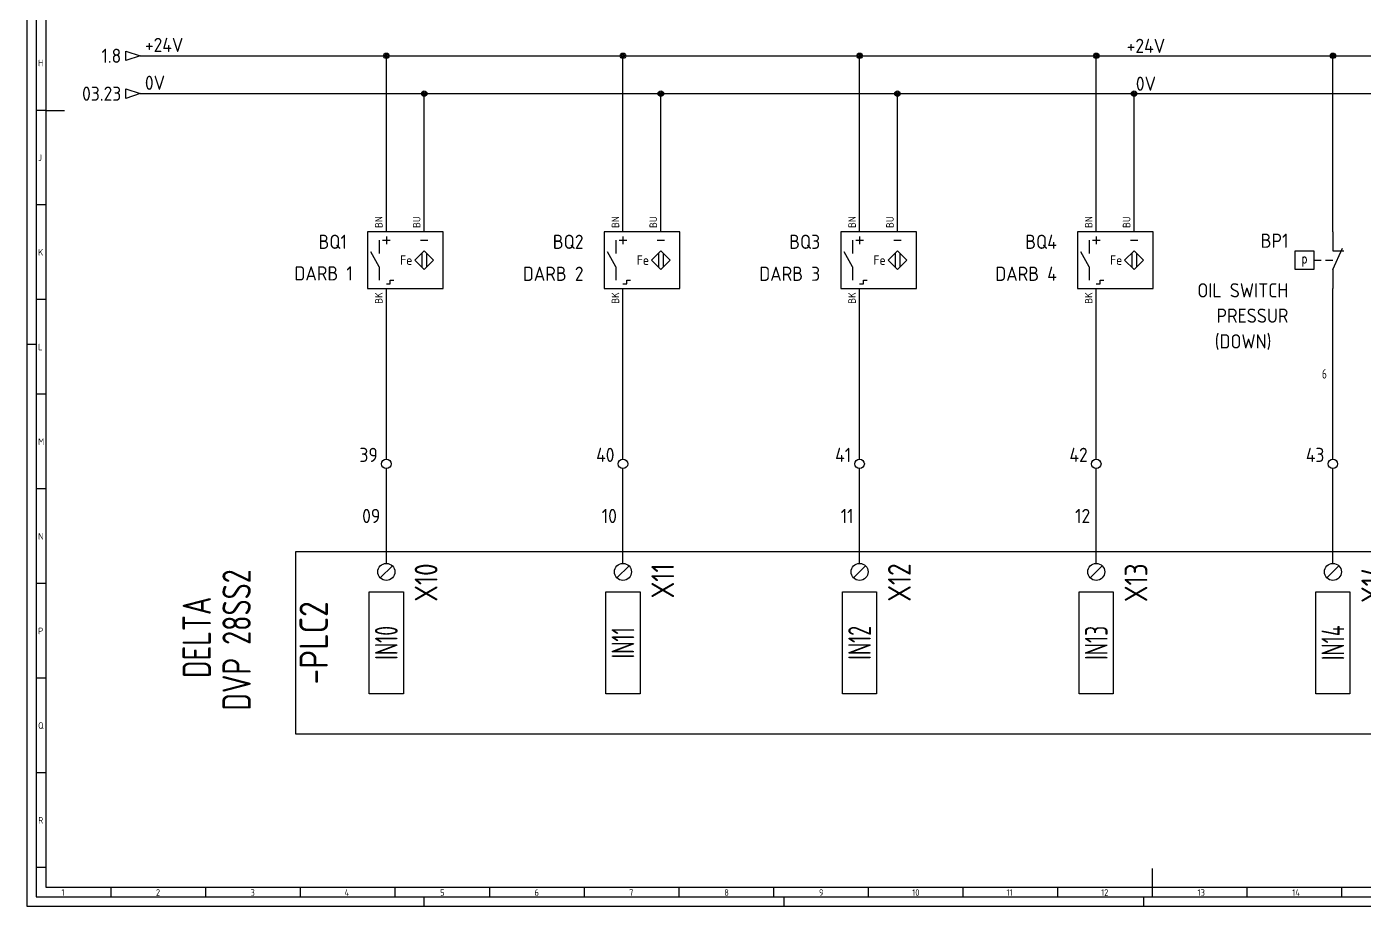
# Model space of a CAD drawing. Header units: millimetres. Extents: x 0 to 1401, y 5 to 846.
# Drawn here: x 0 to 706, y 5 to 470 of the extents above; entities that cross this region are included whole.
import ezdxf
from ezdxf.enums import TextEntityAlignment as Align

# ---------------------------------------------------------------- set-up
doc = ezdxf.new("R2010")
doc.units = ezdxf.units.MM
doc.header["$LTSCALE"] = 12
for name, color, linetype in [('035', 5, 'Continuous'), ('07', 7, 'Continuous'), ('DESC', 1, 'Continuous'), ('MISC', 2, 'Continuous'), ('RED_2.5mm^2', 1, 'Continuous'), ('SYMS', 7, 'Continuous'), ('TAGS', 51, 'Continuous'), ('TERMS', 4, 'Continuous'), ('WIRENO', 70, 'Continuous'), ('WIREREF_DEST', 61, 'Continuous'), ('XREF', 7, 'Continuous')]:
    doc.layers.add(name, color=color, linetype=linetype)
doc.styles.add('ISO Proportional', font='isocp.shx')
doc.styles.add('PIN', font='simplex', dxfattribs={"width": 0.75})
doc.styles.add('WD_IEC', font='ISOCP2.shx', dxfattribs={"width": 0.9, "height": 4})

# ---------------------------------------------------------------- blocks, each defined once
blk = doc.blocks.new('IEC_border_a0')
at = {"layer": '035', "color": 0}
for p, q in [((0, 841), (0, 0)), ((10, 420.5), (5.02, 420.5)), ((10, 370.5), (5.02, 370.5)), ((10, 320.5), (5.02, 320.5)), ((0, 297), (5, 297)), ((10.02, 270.46), (5.03, 270.46)), ((10.02, 220.46), (5.03, 220.46)), ((10.02, 170.46), (5.03, 170.46)), ((10.02, 120.46), (5.03, 120.46)), ((10.02, 70.46), (5.03, 70.46)), ((10.03, 20.42), (5.05, 20.42)), ((44.5, 10), (44.5, 5)), ((94.5, 10), (94.5, 5)), ((144.5, 10), (144.5, 5)), ((194.5, 10), (194.5, 5)), ((244.5, 10), (244.5, 5)), ((294.5, 10), (294.5, 5)), ((344.5, 10), (344.5, 5)), ((394.5, 10), (394.5, 5)), ((444.5, 10), (444.5, 5)), ((494.5, 10), (494.5, 5)), ((544.5, 10), (544.5, 5)), ((594.5, 10), (594.5, 5)), ((644.5, 10), (644.5, 5)), ((694.5, 10), (694.5, 5)), ((0, 0), (1189, 0)), ((210, 0), (210, 5)), ((400, 0), (400, 5)), ((590, 0), (590, 5))]:
    blk.add_line(p, q, dxfattribs=at)
blk.add_lwpolyline([(10, 10), (1179, 10), (1179, 831), (10, 831)], close=True, dxfattribs=at)
at = {"layer": '07', "color": 0}
for p, q in [((10, 420.5), (20, 420.5)), ((594.5, 20), (594.5, 10))]:
    blk.add_line(p, q, dxfattribs=at)
blk.add_lwpolyline([(5, 5), (1184, 5), (1184, 836), (5, 836)], close=True, dxfattribs=at)
at = {"layer": '035', "color": 0, "style": 'ISO Proportional'}
for s, p in [('H', (6.02, 443.75)), ('J', (6.02, 393.75)), ('K', (6.02, 343.75)), ('L', (6.03, 293.72)), ('M', (6.03, 243.72)), ('N', (6.03, 193.72)), ('P', (6.03, 143.72)), ('Q', (6.03, 93.72)), ('R', (6.05, 43.68)), ('1', (18.31, 5.5)), ('2', (68.23, 5.5)), ('3', (118.18, 5.5)), ('4', (167.88, 5.5)), ('5', (218.34, 5.5)), ('6', (268.19, 5.5)), ('7', (318.17, 5.5)), ('8', (368.42, 5.5)), ('9', (418.46, 5.5)), ('10', (467.72, 5.5)), ('11', (517.49, 5.5)), ('12', (567.49, 5.5)), ('13', (618.42, 5.5)), ('14', (668.46, 5.5))]:
    blk.add_text(s, height=3.5, dxfattribs=at).set_placement(p)
blk = doc.blocks.new('PLCIO_1346')
at = {"layer": 'SYMS'}
for p, q in [((-48, 48), (-48, -48)), ((911, 48), (-48, 48)), ((-3.18, 34.32), (3.18, 40.68)), ((121.82, 34.32), (128.18, 40.68)), ((246.82, 34.32), (253.18, 40.68)), ((371.82, 34.32), (378.18, 40.68)), ((496.82, 34.32), (503.18, 40.68)), ((-9, -27), (-9, 27)), ((-9, 27), (9, 27)), ((9, 27), (9, -27)), ((116, -27), (116, 27)), ((116, 27), (134, 27)), ((134, 27), (134, -27)), ((241, -27), (241, 27)), ((241, 27), (259, 27)), ((259, 27), (259, -27)), ((366, -27), (366, 27)), ((366, 27), (384, 27)), ((384, 27), (384, -27)), ((491, -27), (491, 27)), ((491, 27), (509, 27)), ((509, 27), (509, -27)), ((9, -27), (-9, -27)), ((134, -27), (116, -27)), ((259, -27), (241, -27)), ((384, -27), (366, -27)), ((509, -27), (491, -27)), ((-48, -48), (911, -48))]:
    blk.add_line(p, q, dxfattribs=at)
for centre in [(0, 37.5), (125, 37.5), (250, 37.5), (375, 37.5), (500, 37.5)]:
    blk.add_circle(centre, 4.5, dxfattribs=at)
at = {"layer": 'SYMS', "style": 'WD_IEC', "width": 0.9}
for tag, p in [('TERMDESC02', (131.25, 60)), ('TERMDESC03', (256.25, 60)), ('TERMDESC04', (381.25, 60)), ('TERMDESC05', (506.25, 60)), ('TERMDESC06', (631.25, 60)), ('TERMDESC07', (756.25, 60)), ('TERMDESC08', (881.25, 60)), ('TERMDESC01', (6.25, 60))]:
    blk.add_attdef(tag, text='', height=12, rotation=90, dxfattribs=at).set_placement(p, align=Align.TOP_LEFT)
at = {"layer": 'SYMS', "style": 'WD_IEC', "width": 0.9, "flags": 1}
for tag, p in [('X2TERM01', (0, 42)), ('X2TERM02', (125, 42)), ('X2TERM03', (250, 42)), ('X2TERM04', (375, 42)), ('X2TERM05', (500, 42)), ('X2TERM06', (625, 42)), ('X2TERM07', (750, 42)), ('X2TERM08', (875, 42))]:
    blk.add_attdef(tag, text='', height=1.92, rotation=90, dxfattribs=at).set_placement(p, align=Align.RIGHT)
at = {"layer": 'SYMS', "style": 'WD_IEC', "width": 0.9}
for tag, p in [('TERM01', (15, 42)), ('TERM02', (140, 42)), ('TERM03', (265, 42)), ('TERM04', (390, 42)), ('TERM05', (515, 42)), ('TERM06', (640, 42)), ('TERM07', (765, 42)), ('TERM08', (890, 42))]:
    blk.add_attdef(tag, text='', height=12, rotation=90, dxfattribs=at).set_placement(p, align=Align.TOP_RIGHT)
at = {"layer": 'SYMS', "style": 'WD_IEC'}
for tag, width, p in [('LINE1', 0.9, (-87, 0)), ('LINE2', 0.9, (-69, 0)), ('DESC', 0.9, (-50.84, 0)), ('TAG', 0.9, (-30.87, 0)), ('INST', 0.8, (-159, 0)), ('LOC', 0.8, (-141, 0)), ('MFG', 0.8, (-123, 0)), ('CAT', 0.8, (-105, 0))]:
    blk.add_attdef(tag, text='', height=15, rotation=90, dxfattribs=dict(at, width=width)).set_placement(p, align=Align.CENTER)
at = {"layer": 'SYMS', "style": 'WD_IEC', "width": 0.7}
for tag, p in [('TAGA01', (0, 0)), ('TAGA02', (125, 0)), ('TAGA03', (250, 0)), ('TAGA04', (375, 0)), ('TAGA05', (500, 0)), ('TAGA06', (625, 0)), ('TAGA07', (750, 0)), ('TAGA08', (875, 0))]:
    blk.add_attdef(tag, text='', height=12, rotation=90, dxfattribs=at).set_placement(p, align=Align.MIDDLE_CENTER)
at = {"layer": 'SYMS', "linetype": 'Continuous', "style": 'WD_IEC', "width": 0.9, "flags": 9}
blk.add_attdef('ASSYCODE', text='', height=1.92, rotation=90, dxfattribs=at).set_placement((-102.85, -22.08), align=Align.CENTER)
at = {"layer": 'SYMS', "style": 'WD_IEC', "width": 0.9}
for tag, p in [('DESCA01', (-9, -111)), ('DESCB01', (9, -111)), ('DESCC01', (27, -111)), ('DESCD01', (45, -111)), ('DESCE01', (63, -111)), ('DESCA02', (116, -111)), ('DESCB02', (134, -111)), ('DESCC02', (152, -111)), ('DESCD02', (170, -111)), ('DESCE02', (188, -111)), ('DESCA03', (241, -111)), ('DESCB03', (259, -111)), ('DESCC03', (277, -111)), ('DESCD03', (295, -111)), ('DESCE03', (313, -111)), ('DESCA04', (366, -111)), ('DESCB04', (384, -111)), ('DESCC04', (402, -111)), ('DESCD04', (420, -111)), ('DESCE04', (438, -111)), ('DESCA05', (491, -111)), ('DESCB05', (509, -111)), ('DESCC05', (527, -111)), ('DESCD05', (545, -111)), ('DESCE05', (563, -111)), ('DESCA06', (616, -111)), ('DESCB06', (634, -111)), ('DESCC06', (652, -111)), ('DESCD06', (670, -111)), ('DESCE06', (688, -111)), ('DESCA07', (741, -111)), ('DESCB07', (759, -111)), ('DESCC07', (777, -111)), ('DESCD07', (795, -111)), ('DESCE07', (813, -111)), ('DESCA08', (866, -111)), ('DESCB08', (884, -111)), ('DESCC08', (902, -111)), ('DESCD08', (920, -111)), ('DESCE08', (938, -111))]:
    blk.add_attdef(tag, text='', height=15, rotation=90, dxfattribs=at).set_placement(p, align=Align.RIGHT)
blk = doc.blocks.new('WDDOT')
for radius in [0.72, 0.449, 0.223]:
    blk.add_circle((0, 0), radius)
blk = doc.blocks.new('HA1D3')
blk.add_lwpolyline([(0, 0), (-3.75, -1.25), (-3.75, 1.25)], close=True)
at = {"style": 'WD_IEC'}
blk.add_attdef('XREF', text='', height=2.5, dxfattribs=at).set_placement((-5, 0), align=Align.MIDDLE_RIGHT)
at = {"style": 'WD_IEC', "flags": 1}
blk.add_attdef('SIGCODE', text='', height=1, dxfattribs=at).set_placement((-2.5, 1.8), align=Align.RIGHT)
at = {"style": 'WD_IEC'}
for tag, p, height, flags in [('X1TERM01', (0, 0), 0.32, 1), ('WIRENO', (1.25, 1), 2.5, 8)]:
    blk.add_attdef(tag, p, '', height=height, dxfattribs=dict(at, flags=flags))
blk.add_attdef('DESC1', text='', height=2.5, dxfattribs=at).set_placement((1.25, -1), align=Align.TOP_LEFT)
blk = doc.blocks.new('WD_WNH')
at = {"linetype": 'Continuous', "style": 'WD_IEC', "width": 0.8}
blk.add_attdef('WIRENO', text='', height=2.5, dxfattribs=at).set_placement((0, 0.75), align=Align.CENTER)
at = {"style": 'WD_IEC', "flags": 1}
for tag, p in [('W08USER', (0, 0.375)), ('W04USER', (0, 0.875)), ('W05USER', (0, 0.75)), ('W09USER', (0, 0.25)), ('W03USER', (0, 1)), ('W06USER', (0, 0.625)), ('W07USER', (0, 0.5)), ('W02USER', (0, 1.125)), ('W01USER', (0, 1.25)), ('W10USER', (0, 0.125))]:
    blk.add_attdef(tag, text='', height=0.08, dxfattribs=at).set_placement(p, align=Align.CENTER)
blk = doc.blocks.new('VPX11IN3')
for p, q in [((-1.875, 5.25), (-1.875, 1.75)), ((-1, 5.25), (1, 5.25)), ((0, 6.25), (0, 4.25)), ((9, 5.25), (11, 5.25)), ((-1.875, -1.75), (-4.0625, 2.1875)), ((9.375, 1.875), (9.375, -1.875)), ((10.625, 1.875), (10.625, -1.875)), ((-1.875, -1.75), (-1.875, -5.25)), ((0, -6.25), (1, -6.25)), ((1, -6.25), (1, -5.25)), ((1, -5.25), (2, -5.25))]:
    blk.add_line(p, q)
for points in [[(-5, -7.5), (15, -7.5), (15, 7.5), (-5, 7.5)], [(10, 2.5), (12.5, 0), (10, -2.5), (7.5, 0)]]:
    blk.add_lwpolyline(points, close=True)
at = {"style": 'WD_IEC'}
blk.add_text('Fe', height=2.5, dxfattribs=at).set_placement((6.875, 0), align=Align.MIDDLE_RIGHT)
for tag, p in [('TERM02', (-1, 8.5)), ('TERM03', (9, 8.5))]:
    blk.add_attdef(tag, p, '', height=2, rotation=90, dxfattribs=at)
for tag, p in [('INST', (-6.75, 10.25)), ('LOC', (-6.75, 6.75)), ('TAG1', (-6.75, 3.25)), ('DESC1', (-6.75, -5.2)), ('DESC2', (-6.75, -8.7)), ('DESC3', (-6.75, -12.2)), ('WDTAGALT', (-6.25, -15.125))]:
    blk.add_attdef(tag, text='', height=2.5, dxfattribs=at).set_placement(p, align=Align.RIGHT)
at = {"style": 'WD_IEC', "flags": 1}
for tag, p, height in [('X2TERM02', (0, 7.5), 0.32), ('X2TERM03', (10, 7.5), 0.32), ('MFG', (17.75, 6.5), 1.5), ('CAT', (17.75, 4), 1.5), ('ASSYCODE', (16, -4), 1), ('FAMILY', (16, -5.5), 1), ('CATDESC', (16, -7), 1), ('X8TERM01', (0, -7.5), 0.32)]:
    blk.add_attdef(tag, p, '', height=height, dxfattribs=at)
at = {"lineweight": 15, "style": 'WD_IEC'}
blk.add_attdef('XREF', text='', height=2.5, dxfattribs=at).set_placement((-6.75, -1.35), align=Align.RIGHT)
at = {"style": 'WD_IEC'}
blk.add_attdef('TERM01', text='', height=2, rotation=90, dxfattribs=at).set_placement((-1, -8.5), align=Align.RIGHT)
blk = doc.blocks.new('WD_WNV')
at = {"linetype": 'Continuous', "style": 'WD_IEC', "width": 0.8}
blk.add_attdef('WIRENO', text='', height=2.5, dxfattribs=at).set_placement((-1.6, 0), align=Align.MIDDLE_RIGHT)
at = {"style": 'WD_IEC', "flags": 1}
for tag, p in [('W08USER', (-1, 0.375)), ('W04USER', (-1, 0.875)), ('W05USER', (-1, 0.75)), ('W09USER', (-1, 0.25)), ('W03USER', (-1, 1)), ('W06USER', (-1, 0.625)), ('W07USER', (-1, 0.5)), ('W02USER', (-1, 1.125)), ('W01USER', (-1, 1.25)), ('W10USER', (-1, 0.125))]:
    blk.add_attdef(tag, text='', height=0.08, dxfattribs=at).set_placement(p, align=Align.CENTER)
blk = doc.blocks.new('VT0002')
blk.add_circle((0, 0), 1.25)
at = {"style": 'WD_IEC', "flags": 1}
for tag, p, height in [('ASSYCODE', (2.75, 10.75), 1), ('CATDESC', (2.75, 9.25), 1), ('MFG', (2.75, 7.25), 1.5), ('CAT', (2.75, 4.75), 1.5), ('X4PIN01', (-1.25, 1), 0.25), ('X4TERM01', (-1.25, 0), 0.25), ('X4TERMDESC01', (-1.25, 0.5), 0.4), ('STRIPSEQ', (0, 0), 0.025), ('X2PIN01', (0, 2.25), 0.25), ('X2TERM01', (0, 1.25), 0.25), ('X8PIN01', (0, -0.25), 0.25), ('X2TERMDESC01', (0, 1.75), 0.4), ('X1PIN01', (1.25, 1), 0.25), ('X1TERM01', (1.25, 0), 0.25), ('X1TERMDESC01', (1.25, 0.5), 0.4), ('LINKTERM', (0, -0.04), 0.025), ('X8TERM01', (0, -1.25), 0.25), ('X8TERMDESC01', (0, -0.75), 0.4)]:
    blk.add_attdef(tag, p, '', height=height, dxfattribs=at)
at = {"style": 'WD_IEC'}
for tag, p in [('INST', (-2.25, 6.5)), ('LOC', (-2.25, 3.5)), ('DESC2', (-2.25, -9.25)), ('DESC1', (-2.25, -6.25)), ('DESC3', (-2.25, -12.25))]:
    blk.add_attdef(tag, text='', height=2.5, dxfattribs=at).set_placement(p, align=Align.RIGHT)
at = {"style": 'WD_IEC', "flags": 8}
for tag, height, p in [('TAGSTRIP', 2.5, (-2.25, 0.5)), ('TERM01', 2, (-2.25, -3.25))]:
    blk.add_attdef(tag, text='', height=height, dxfattribs=at).set_placement(p, align=Align.RIGHT)
blk = doc.blocks.new('VPS12')
for p, q in [((0, 7.5), (0, 2.5)), ((-5, 0), (-3.12, 0)), ((-1.94, 0), (0, 0)), ((0, -2.5), (2.5, 3.12)), ((0, 2.5), (2.87, 2.5)), ((0, -2.5), (0, -7.5))]:
    blk.add_line(p, q)
blk.add_lwpolyline([(-5, 2.5), (-5, -2.5), (-10, -2.5), (-10, 2.5)], close=True)
at = {"style": 'PIN', "width": 0.75}
blk.add_text('p', height=2.5, dxfattribs=at).set_placement((-7.5, 0), align=Align.MIDDLE)
at = {"style": 'WD_IEC'}
for tag, p in [('INST', (-11.75, 10.25)), ('LOC', (-11.75, 6.75)), ('TAG1', (-11.75, 3.25)), ('RATING1', (-11.75, -1.35)), ('DESC1', (-11.75, -9.85)), ('DESC2', (-11.75, -13.35)), ('DESC3', (-11.75, -16.85))]:
    blk.add_attdef(tag, text='', height=2.5, dxfattribs=at).set_placement(p, align=Align.RIGHT)
blk.add_attdef('TERM01', text='', height=2, rotation=90, dxfattribs=at).set_placement((-1, 7.5), align=Align.RIGHT)
at = {"style": 'WD_IEC', "flags": 1}
for tag, p, height in [('X2TERM01', (0, 7.5), 0.32), ('MFG', (2.75, 6.5), 1.5), ('CAT', (2.75, 4), 1.5), ('X1LINK', (1.74, 0), 0.32), ('ASSYCODE', (1, -4), 1), ('CONTACT', (1, -2.5), 1), ('COMMON', (2.25, -3.75), 1), ('FAMILY', (1, -5.5), 1), ('CATDESC', (1, -7), 1), ('X8TERM02', (0, -7.5), 0.32)]:
    blk.add_attdef(tag, p, '', height=height, dxfattribs=at)
at = {"style": 'WD_IEC'}
blk.add_attdef('TERM02', (-1, -7.5), '', height=2, rotation=90, dxfattribs=at)
at = {"lineweight": 15, "style": 'WD_IEC'}
for tag, p in [('XREF', (-11.75, -6)), ('WDTAGALT', (-11.5, -20))]:
    blk.add_attdef(tag, text='', height=2.5, dxfattribs=at).set_placement(p, align=Align.RIGHT)

msp = doc.modelspace()

# ---------------------------------------------------------------- linework, layer by layer
at = {"layer": 'RED_2.5mm^2', "color": 0}
for p, q in [((59.91, 454.25), (1122.48, 454.25)), ((189.94, 361.3), (189.94, 454.25)), ((314.94, 361.3), (314.94, 454.25)), ((564.94, 361.3), (564.94, 454.25)), ((689.94, 361.3), (689.94, 454.25)), ((59.91, 434.25), (1122.48, 434.25)), ((209.94, 361.3), (209.94, 434.25)), ((334.94, 361.3), (334.94, 434.25)), ((584.94, 361.3), (584.94, 434.25)), ((189.94, 241.16), (189.94, 331.3)), ((314.94, 241.16), (314.94, 331.3)), ((564.94, 241.16), (564.94, 331.3)), ((689.94, 241.16), (689.94, 331.3)), ((189.94, 186.1), (189.94, 236.16)), ((314.94, 186.1), (314.94, 236.16)), ((439.94, 186.1), (439.94, 236.16)), ((564.94, 186.1), (564.94, 236.16)), ((689.94, 186.1), (689.94, 236.16))]:
    msp.add_line(p, q, dxfattribs=at)
at = {"layer": 'RED_2.5mm^2'}
for p, q in [((439.94, 361.3), (439.94, 454.25)), ((459.94, 361.3), (459.94, 434.25)), ((439.94, 241.16), (439.94, 331.3))]:
    msp.add_line(p, q, dxfattribs=at)

# ---------------------------------------------------------------- block references
msp.add_blockref('IEC_border_a0', (0, 4.94))
at = {"layer": 'SYMS', "color": 0}
ref = msp.add_blockref('HA1D3', (59.91, 454.25), dxfattribs=dict(at, xscale=2, yscale=2, zscale=2))
ref.add_attrib('XREF', '1.8', dxfattribs={"layer": 'XREF', "height": 7.5, "style": 'WD_IEC'}).set_placement((49.91, 454.25), align=Align.MIDDLE_RIGHT)
ref.add_attrib('WIRENO', '+24V', (62.41, 456.25), dxfattribs={"layer": 'WIREREF_DEST', "height": 7.5, "style": 'WD_IEC', "flags": 8})
at = {"layer": 'SYMS', "color": 0, "xscale": 2, "yscale": 2, "zscale": 2}
for p in [(189.94, 454.25), (314.94, 454.25), (564.94, 454.25), (689.94, 454.25), (334.94, 434.25), (584.94, 434.25)]:
    msp.add_blockref('WDDOT', p, dxfattribs=at)
at = {"layer": 'SYMS', "xscale": 2, "yscale": 2, "zscale": 2}
for p in [(439.94, 454.25), (209.94, 434.25), (459.94, 434.25)]:
    msp.add_blockref('WDDOT', p, dxfattribs=at)
at = {"layer": 'SYMS', "color": 0}
ref = msp.add_blockref('HA1D3', (59.91, 434.25), dxfattribs=dict(at, xscale=2, yscale=2, zscale=2))
ref.add_attrib('XREF', '03.23', dxfattribs={"layer": 'XREF', "height": 7.5, "style": 'WD_IEC'}).set_placement((49.91, 434.25), align=Align.MIDDLE_RIGHT)
ref.add_attrib('WIRENO', '0V', (62.41, 436.25), dxfattribs={"layer": 'WIREREF_DEST', "height": 7.5, "style": 'WD_IEC', "flags": 8})
ref = msp.add_blockref('VPX11IN3', (189.94, 346.3), dxfattribs=dict(at, xscale=2, yscale=2, zscale=2))
ref.add_attrib('TERM03', 'BU', (207.94, 363.3), dxfattribs={"layer": 'TERMS', "height": 4, "rotation": 90, "style": 'WD_IEC'})
ref.add_attrib('TERM02', 'BN', (187.94, 363.3), dxfattribs={"layer": 'TERMS', "height": 4, "rotation": 90, "style": 'WD_IEC'})
ref.add_attrib('TERM01', 'BK', dxfattribs={"layer": 'TERMS', "height": 4, "rotation": 90, "style": 'WD_IEC'}).set_placement((187.94, 329.3), align=Align.RIGHT)
ref.add_attrib('DESC1', 'DARB 1', dxfattribs={"layer": 'DESC', "height": 7.5, "style": 'WD_IEC'}).set_placement((172.21, 335.55), align=Align.RIGHT)
ref.add_attrib('TAG1', 'BQ1', dxfattribs={"layer": 'TAGS', "height": 7.5, "style": 'WD_IEC'}).set_placement((169.1, 352.24), align=Align.RIGHT)
ref = msp.add_blockref('VPX11IN3', (314.94, 346.3), dxfattribs=dict(at, xscale=2, yscale=2, zscale=2))
ref.add_attrib('TERM03', 'BU', (332.94, 363.3), dxfattribs={"layer": 'TERMS', "height": 4, "rotation": 90, "style": 'WD_IEC'})
ref.add_attrib('TERM02', 'BN', (312.94, 363.3), dxfattribs={"layer": 'TERMS', "height": 4, "rotation": 90, "style": 'WD_IEC'})
ref.add_attrib('TERM01', 'BK', dxfattribs={"layer": 'TERMS', "height": 4, "rotation": 90, "style": 'WD_IEC'}).set_placement((312.94, 329.3), align=Align.RIGHT)
ref.add_attrib('DESC1', 'DARB 2', dxfattribs={"layer": 'DESC', "height": 7.5, "style": 'WD_IEC'}).set_placement((294.1, 335.34), align=Align.RIGHT)
ref.add_attrib('TAG1', 'BQ2', dxfattribs={"layer": 'TAGS', "height": 7.5, "style": 'WD_IEC'}).set_placement((294.1, 352.24), align=Align.RIGHT)
ref = msp.add_blockref('VPX11IN3', (439.94, 346.3), dxfattribs=dict(at, xscale=2, yscale=2, zscale=2))
ref.add_attrib('TERM03', 'BU', (457.94, 363.3), dxfattribs={"layer": 'TERMS', "height": 4, "rotation": 90, "style": 'WD_IEC'})
ref.add_attrib('TERM02', 'BN', (437.94, 363.3), dxfattribs={"layer": 'TERMS', "height": 4, "rotation": 90, "style": 'WD_IEC'})
ref.add_attrib('TERM01', 'BK', dxfattribs={"layer": 'TERMS', "height": 4, "rotation": 90, "style": 'WD_IEC'}).set_placement((437.94, 329.3), align=Align.RIGHT)
ref.add_attrib('DESC1', 'DARB 3', dxfattribs={"layer": 'DESC', "height": 7.5, "style": 'WD_IEC'}).set_placement((419.1, 335.34), align=Align.RIGHT)
ref.add_attrib('TAG1', 'BQ3', dxfattribs={"layer": 'TAGS', "height": 7.5, "style": 'WD_IEC'}).set_placement((419.1, 352.24), align=Align.RIGHT)
ref = msp.add_blockref('VPX11IN3', (564.94, 346.3), dxfattribs=dict(at, xscale=2, yscale=2, zscale=2))
ref.add_attrib('TERM03', 'BU', (582.94, 363.3), dxfattribs={"layer": 'TERMS', "height": 4, "rotation": 90, "style": 'WD_IEC'})
ref.add_attrib('TERM02', 'BN', (562.94, 363.3), dxfattribs={"layer": 'TERMS', "height": 4, "rotation": 90, "style": 'WD_IEC'})
ref.add_attrib('TERM01', 'BK', dxfattribs={"layer": 'TERMS', "height": 4, "rotation": 90, "style": 'WD_IEC'}).set_placement((562.94, 329.3), align=Align.RIGHT)
ref.add_attrib('DESC1', 'DARB 4', dxfattribs={"layer": 'DESC', "height": 7.5, "style": 'WD_IEC'}).set_placement((544.1, 335.34), align=Align.RIGHT)
ref.add_attrib('TAG1', 'BQ4', dxfattribs={"layer": 'TAGS', "height": 7.5, "style": 'WD_IEC'}).set_placement((544.1, 352.24), align=Align.RIGHT)
ref = msp.add_blockref('VPS12', (689.94, 346.3), dxfattribs=dict(at, xscale=2, yscale=2, zscale=2))
ref.add_attrib('DESC3', '(DOWN)', dxfattribs={"layer": 'DESC', "height": 7.5, "style": 'WD_IEC'}).set_placement((657.44, 299.62), align=Align.RIGHT)
ref.add_attrib('DESC2', ' PRESSUR', dxfattribs={"layer": 'DESC', "height": 7.5, "style": 'WD_IEC'}).set_placement((666.44, 313.21), align=Align.RIGHT)
ref.add_attrib('DESC1', 'OIL SWITCH', dxfattribs={"layer": 'DESC', "height": 7.5, "style": 'WD_IEC'}).set_placement((666.44, 326.6), align=Align.RIGHT)
ref.add_attrib('TAG1', 'BP1', dxfattribs={"layer": 'TAGS', "height": 7.5, "style": 'WD_IEC'}).set_placement((666.44, 352.8), align=Align.RIGHT)
at = {"layer": 'SYMS'}
ref = msp.add_blockref('VT0002', (189.94, 238.66), dxfattribs=dict(at, xscale=2, yscale=2, zscale=2))
ref.add_attrib('TAGSTRIP', '39', dxfattribs={"layer": 'TAGS', "height": 7.5, "style": 'WD_IEC', "flags": 8}).set_placement((185.44, 239.66), align=Align.RIGHT)
ref = msp.add_blockref('VT0002', (314.94, 238.66), dxfattribs=dict(at, xscale=2, yscale=2, zscale=2))
ref.add_attrib('TAGSTRIP', '40', dxfattribs={"layer": 'TAGS', "height": 7.5, "style": 'WD_IEC', "flags": 8}).set_placement((310.44, 239.66), align=Align.RIGHT)
ref = msp.add_blockref('VT0002', (439.94, 238.66), dxfattribs=dict(at, xscale=2, yscale=2, zscale=2))
ref.add_attrib('TAGSTRIP', '41', dxfattribs={"layer": 'TAGS', "height": 7.5, "style": 'WD_IEC', "flags": 8}).set_placement((435.44, 239.66), align=Align.RIGHT)
ref = msp.add_blockref('VT0002', (564.94, 238.66), dxfattribs=dict(at, xscale=2, yscale=2, zscale=2))
ref.add_attrib('TAGSTRIP', '42', dxfattribs={"layer": 'TAGS', "height": 7.5, "style": 'WD_IEC', "flags": 8}).set_placement((560.44, 239.66), align=Align.RIGHT)
ref = msp.add_blockref('VT0002', (689.94, 238.66), dxfattribs=dict(at, xscale=2, yscale=2, zscale=2))
ref.add_attrib('TAGSTRIP', '43', dxfattribs={"layer": 'TAGS', "height": 7.5, "style": 'WD_IEC', "flags": 8}).set_placement((685.44, 239.66), align=Align.RIGHT)
at = {"layer": 'SYMS', "color": 0}
ref = msp.add_blockref('PLCIO_1346', (189.94, 144.1), dxfattribs=at)
ref.add_attrib('TERM01', 'X10', dxfattribs={"layer": 'TERMS', "height": 12, "rotation": 90, "style": 'WD_IEC', "width": 0.9}).set_placement((204.94, 186.1), align=Align.TOP_RIGHT)
ref.add_attrib('TAGA01', 'IN10', dxfattribs={"layer": 'TAGS', "height": 12, "rotation": 90, "style": 'WD_IEC', "width": 0.7}).set_placement((189.94, 144.1), align=Align.MIDDLE_CENTER)
ref.add_attrib('TAG', '-PLC2', dxfattribs={"layer": 'TAGS', "height": 15, "rotation": 90, "style": 'WD_IEC', "width": 0.9}).set_placement((159.08, 144.1), align=Align.CENTER)
ref.add_attrib('CAT', 'DVP 28SS2', dxfattribs={"layer": 'MISC', "height": 15, "rotation": 90, "style": 'WD_IEC', "width": 0.8}).set_placement((118.36, 145.62), align=Align.CENTER)
ref.add_attrib('MFG', 'DELTA', dxfattribs={"layer": 'MISC', "height": 15, "rotation": 90, "style": 'WD_IEC', "width": 0.8}).set_placement((97.28, 146.99), align=Align.CENTER)
ref.add_attrib('TERM02', 'X11', dxfattribs={"layer": 'TERMS', "height": 12, "rotation": 90, "style": 'WD_IEC', "width": 0.9}).set_placement((329.94, 186.1), align=Align.TOP_RIGHT)
ref.add_attrib('TAGA02', 'IN11', dxfattribs={"layer": 'TAGS', "height": 12, "rotation": 90, "style": 'WD_IEC', "width": 0.7}).set_placement((314.94, 144.1), align=Align.MIDDLE_CENTER)
ref.add_attrib('TERM03', 'X12', dxfattribs={"layer": 'TERMS', "height": 12, "rotation": 90, "style": 'WD_IEC', "width": 0.9}).set_placement((454.94, 186.1), align=Align.TOP_RIGHT)
ref.add_attrib('TAGA03', 'IN12', dxfattribs={"layer": 'TAGS', "height": 12, "rotation": 90, "style": 'WD_IEC', "width": 0.7}).set_placement((439.94, 144.1), align=Align.MIDDLE_CENTER)
ref.add_attrib('TERM04', 'X13', dxfattribs={"layer": 'TERMS', "height": 12, "rotation": 90, "style": 'WD_IEC', "width": 0.9}).set_placement((579.94, 186.1), align=Align.TOP_RIGHT)
ref.add_attrib('TAGA04', 'IN13', dxfattribs={"layer": 'TAGS', "height": 12, "rotation": 90, "style": 'WD_IEC', "width": 0.7}).set_placement((564.94, 144.1), align=Align.MIDDLE_CENTER)
ref.add_attrib('TERM05', 'X14', dxfattribs={"layer": 'TERMS', "height": 12, "rotation": 90, "style": 'WD_IEC', "width": 0.9}).set_placement((704.94, 186.1), align=Align.TOP_RIGHT)
ref.add_attrib('TAGA05', 'IN14', dxfattribs={"layer": 'TAGS', "height": 12, "rotation": 90, "style": 'WD_IEC', "width": 0.7}).set_placement((689.94, 144.1), align=Align.MIDDLE_CENTER)
at = {"layer": 'WIRENO'}
ref = msp.add_blockref('WD_WNH', (591.19, 454.25), dxfattribs=dict(at, xscale=2, yscale=2, zscale=2))
ref.add_attrib('WIRENO', '+24V', dxfattribs={"linetype": 'Continuous', "height": 7.5, "style": 'WD_IEC'}).set_placement((591.19, 455.75), align=Align.CENTER)
at = {"layer": 'WIRENO', "color": 0}
ref = msp.add_blockref('WD_WNH', (591.19, 434.25), dxfattribs=dict(at, xscale=2, yscale=2, zscale=2))
ref.add_attrib('WIRENO', '0V', dxfattribs={"linetype": 'Continuous', "height": 7.5, "style": 'WD_IEC'}).set_placement((591.19, 435.75), align=Align.CENTER)
at = {"layer": 'WIRENO'}
ref = msp.add_blockref('WD_WNV', (689.94, 286.23), dxfattribs=dict(at, xscale=2, yscale=2, zscale=2))
ref.add_attrib('WIRENO', '6', dxfattribs={"linetype": 'Continuous', "height": 5, "style": 'WD_IEC', "width": 0.8}).set_placement((686.74, 286.23), align=Align.MIDDLE_RIGHT)
ref = msp.add_blockref('WD_WNV', (189.94, 211.13), dxfattribs=dict(at, xscale=2, yscale=2, zscale=2))
ref.add_attrib('WIRENO', '09', dxfattribs={"linetype": 'Continuous', "height": 7.5, "style": 'WD_IEC'}).set_placement((186.74, 211.13), align=Align.MIDDLE_RIGHT)
ref = msp.add_blockref('WD_WNV', (314.94, 211.13), dxfattribs=dict(at, xscale=2, yscale=2, zscale=2))
ref.add_attrib('WIRENO', '10', dxfattribs={"linetype": 'Continuous', "height": 7.5, "style": 'WD_IEC'}).set_placement((311.74, 211.13), align=Align.MIDDLE_RIGHT)
ref = msp.add_blockref('WD_WNV', (439.94, 211.13), dxfattribs=dict(at, xscale=2, yscale=2, zscale=2))
ref.add_attrib('WIRENO', '11', dxfattribs={"linetype": 'Continuous', "height": 7.5, "style": 'WD_IEC'}).set_placement((436.74, 211.13), align=Align.MIDDLE_RIGHT)
ref = msp.add_blockref('WD_WNV', (564.94, 211.13), dxfattribs=dict(at, xscale=2, yscale=2, zscale=2))
ref.add_attrib('WIRENO', '12', dxfattribs={"linetype": 'Continuous', "height": 7.5, "style": 'WD_IEC'}).set_placement((561.74, 211.13), align=Align.MIDDLE_RIGHT)

doc.saveas('drawing.dxf')
